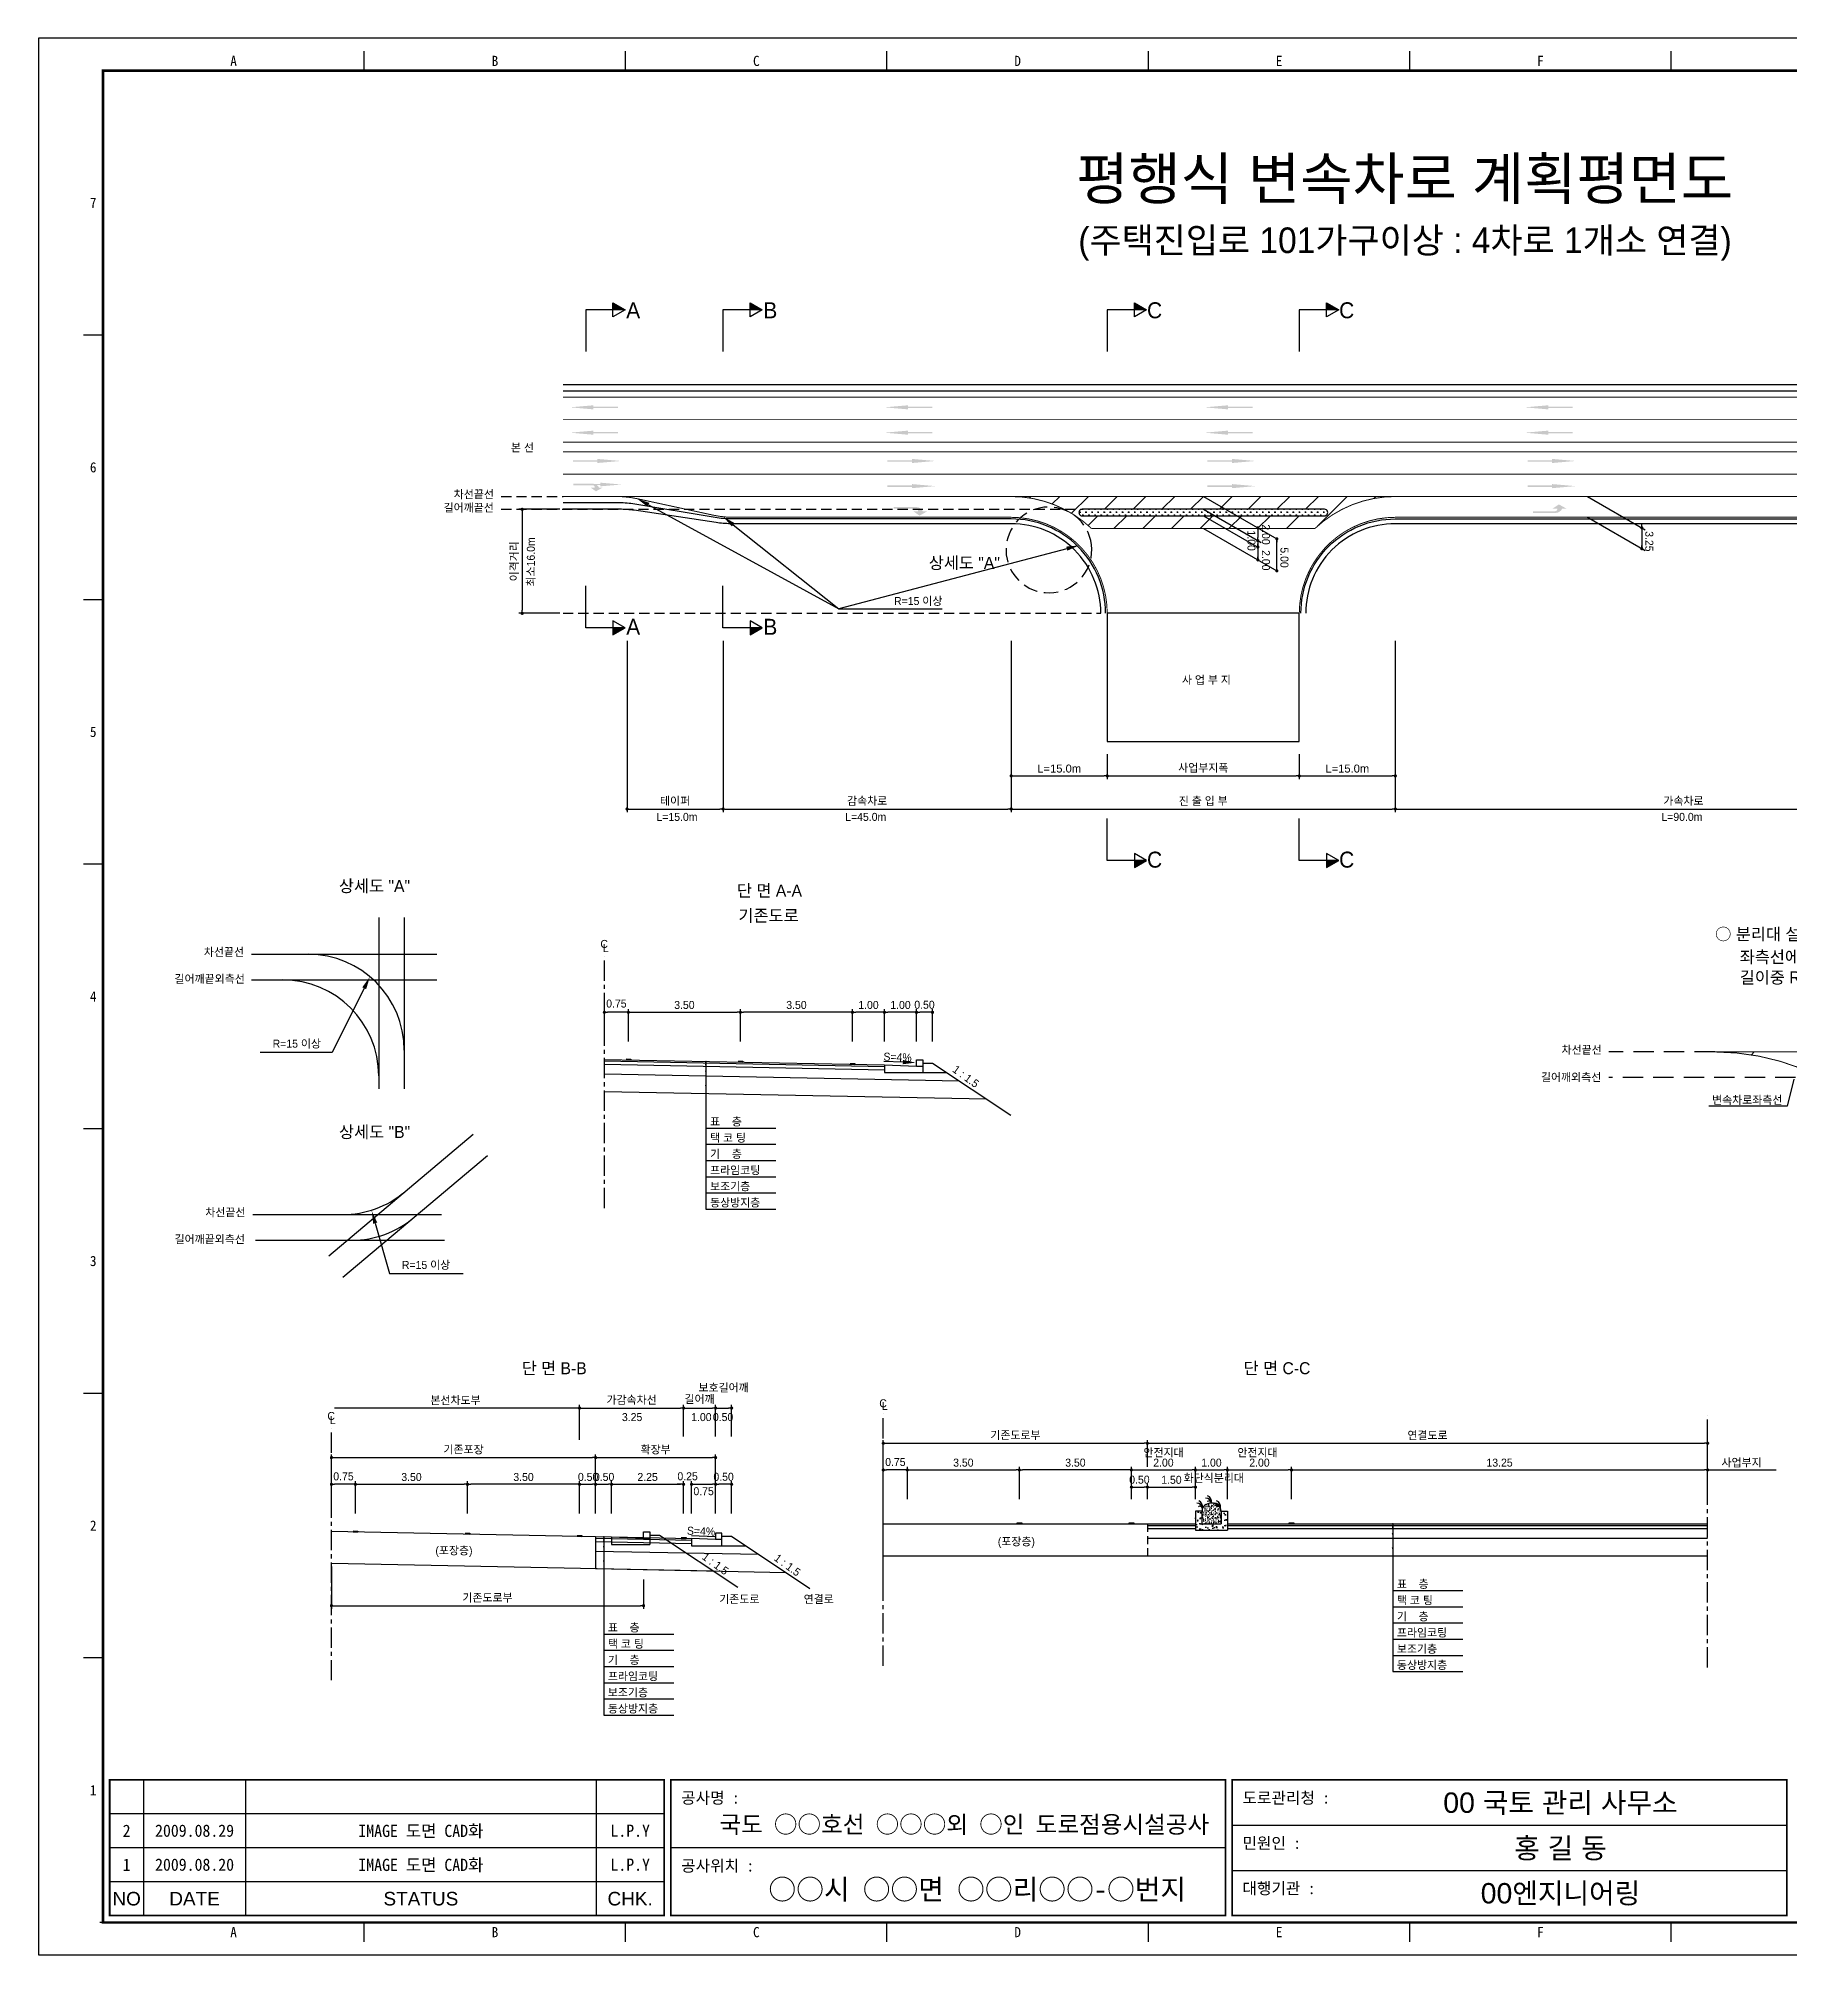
# Model space of a CAD drawing. Header units: millimetres. Extents: x 455 to 878, y -7 to 292.
# Drawn here: x 455 to 728.6, y -7.3 to 292.1 of the extents above; entities that cross this region are included whole.
import ezdxf
from ezdxf.enums import TextEntityAlignment as Align

# ---------------------------------------------------------------- set-up
doc = ezdxf.new("R2010")
doc.units = ezdxf.units.MM
doc.linetypes.add('CENTER', pattern=[50.8, 31.75, -6.35, 6.35, -6.35])
doc.linetypes.add('HIDDEN', pattern=[9.525, 6.35, -3.175])
for name, color, linetype in [('CC-GSTR-0004', 4, 'Continuous'), ('CM-LANE-0030', 30, 'Continuous'), ('CZ-DIMT-0002', 7, 'Continuous'), ('CZ-EXST-0002', 1, 'Continuous'), ('CZ-LIN1-0007', 7, 'Continuous'), ('CZ-LIN2-0003', 3, 'Continuous'), ('CZ-LINE-0001', 7, 'Continuous'), ('CZ-TEXT-BOX0', 7, 'Continuous'), ('TITLE', 7, 'Continuous')]:
    doc.layers.add(name, color=color, linetype=linetype)
doc.styles.add('견고딕', font='arial.ttf')
doc.styles.add('돋움', font='')
doc.styles.add('돋음체', font='')
doc.styles.get('돋움').set_extended_font_data('Dotum')
doc.styles.get('돋음체').set_extended_font_data('DotumChe')

# ---------------------------------------------------------------- blocks, each defined once
blk = doc.blocks.new('_Dot')
at = {"color": 0, "linetype": 'ByBlock', "lineweight": -2}
blk.add_line((-0.5, 0), (-1, 0), dxfattribs=at)
at = {"color": 0, "linetype": 'ByBlock', "const_width": 0.5}
blk.add_lwpolyline([(-0.25, 0, 1), (0.25, 0, 1)], format="xyb", close=True, dxfattribs=at)

msp = doc.modelspace()

# ---------------------------------------------------------------- hatches: boundary and pattern name
at = {"layer": 'CM-LANE-0030'}
h = msp.add_hatch(dxfattribs=at)
h.set_pattern_fill('ANSI31', color=256, style=0)
h.set_pattern_definition([(45, (-32.9812, 448.538), (-2.245064, 2.245064), [])])
h.paths.add_polyline_path([(654.41, 215.48, -0.191871), (666.96, 220.48), (606.96, 220.48, -0.191871), (619.51, 215.48)])
h.paths.add_polyline_path([(617.87, 217.48, 0.002096), (617.74, 217.58, -0.732581), (618.03, 218.48), (655.9, 218.48, -0.732581), (656.18, 217.58, 0.002096), (656.06, 217.48)], flags=16)
h = msp.add_hatch(dxfattribs=at)
h.set_pattern_fill('ANSI31', color=256, scale=2, style=0)
h.set_pattern_definition([(45, (-563.036, 589.813), (-4.490128, 4.490128), [])])
h.paths.add_polyline_path([(811.75, 123.71, -0.191871), (836.85, 133.71), (716.85, 133.71, -0.191871), (741.95, 123.71)])
h.paths.add_polyline_path([(738.67, 127.71, 0.002096), (738.41, 127.89, -0.732581), (738.99, 129.71), (814.72, 129.71, -0.732581), (815.29, 127.89, 0.002096), (815.04, 127.71)], flags=16)
at = {"layer": 'CZ-EXST-0002'}
h = msp.add_hatch(dxfattribs=at)
h.set_pattern_fill('AR-SAND', color=256, scale=0.01, style=0)
h.set_pattern_definition([(37.5, (-472.37458, 3542.83818), (-0.016000313, 0.489413237), [0, -0.38608, 0, -0.4318, 0, -0.41275]), (7.5, (-472.3746, 3542.8382), (0.44952328, 0.7168251), [0, -0.20828, 0, -0.34798, 0, -0.13335]), (327.5, (-472.687, 3542.83818), (0.79099237, 0.001437185), [0, -0.127, 0, -0.4572, 0, -0.5969]), (317.5, (-472.687, 3542.8382), (0.76355645, 0.22292932), [0, -0.0635, 0, -0.29972, 0, -0.3429])])
edge = h.paths.add_edge_path()
edge.add_ellipse((638.24, 61.99), major_axis=(-1.5, 0), ratio=0.829212, start_angle=180, end_angle=360)
edge.add_line((636.74, 61.99), (636.74, 59.99))
edge.add_line((636.74, 59.99), (639.74, 59.99))
edge.add_line((639.74, 59.99), (639.74, 61.99))
h = msp.add_hatch(dxfattribs=at)
h.set_pattern_fill('AR-CONC', color=256, scale=0.01, style=0)
h.set_pattern_definition([(50, (-472.3746, 3542.8382), (1.8218467, -0.15939086), [0.1905, -2.0955]), (355, (-472.3746, 3542.8382), (-0.3524283, 1.9105664), [0.1524, -1.6764]), (100.451, (-472.2228, 3542.8249), (1.469425, 1.7511669), [0.1619, -1.7809]), (46.1842, (-472.3746, 3543.3462), (2.7107904, -0.4204233), [0.28575, -3.14325]), (96.6356, (-472.1487, 3543.3111), (2.3740423, 2.4742556), [0.24285, -2.67135]), (351.184, (-472.3746, 3543.3462), (2.374046, 2.4742512), [0.2286, -2.5146]), (21, (-472.1206, 3543.2192), (1.5161488, -1.0226552), [0.1905, -2.0955]), (326, (-472.1206, 3543.2192), (0.6180203, 1.8418797), [0.1524, -1.6764]), (71.4514, (-471.9942, 3543.134), (2.1341649, 0.8192286), [0.1619, -1.7809]), (37.5, (-472.3746, 3542.8382), (0.03088603, 0.84555039), [0, -1.65608, 0, -1.7018, 0, -1.68275]), (7.5, (-472.3746, 3542.8382), (0.66819663, 1.00180575), [0, -0.97028, 0, -1.61798, 0, -0.64135]), (327.5, (-472.941, 3542.8382), (1.35590595, -0.05728744), [0, -0.635, 0, -1.9812, 0, -2.6289]), (317.5, (-473.195, 3542.8382), (1.4812918, 0.2542649), [0, -0.8255, 0, -1.31572, 0, -1.8669])])
h.paths.add_polyline_path([(640.74, 58.99), (640.74, 61.99), (639.74, 61.99), (639.74, 59.99), (636.74, 59.99), (636.74, 61.99), (635.74, 61.99), (635.74, 58.99)])
at = {"layer": 'CZ-LIN1-0007'}
for points in [[(541.72, 234.73), (541.72, 234.52), (545.54, 234.52), (545.54, 234.3), (541.72, 234.3), (541.72, 234.09), (538.07, 234.41)], [(590.84, 234.73), (590.84, 234.52), (594.66, 234.52), (594.66, 234.3), (590.84, 234.3), (590.84, 234.09), (587.19, 234.41)], [(640.84, 234.73), (640.84, 234.52), (644.66, 234.52), (644.66, 234.3), (640.84, 234.3), (640.84, 234.09), (637.19, 234.41)], [(690.84, 234.73), (690.84, 234.52), (694.66, 234.52), (694.66, 234.3), (690.84, 234.3), (690.84, 234.09), (687.19, 234.41)], [(541.72, 230.77), (541.72, 230.56), (545.54, 230.56), (545.54, 230.34), (541.72, 230.34), (541.72, 230.13), (538.07, 230.45)], [(590.84, 230.77), (590.84, 230.56), (594.66, 230.56), (594.66, 230.34), (590.84, 230.34), (590.84, 230.13), (587.19, 230.45)], [(640.84, 230.77), (640.84, 230.56), (644.66, 230.56), (644.66, 230.34), (640.84, 230.34), (640.84, 230.13), (637.19, 230.45)], [(690.84, 230.77), (690.84, 230.56), (694.66, 230.56), (694.66, 230.34), (690.84, 230.34), (690.84, 230.13), (687.19, 230.45)], [(542.32, 226.35), (542.32, 226.14), (538.5, 226.14), (538.5, 225.93), (542.32, 225.93), (542.32, 225.71), (545.97, 226.03)], [(591.45, 226.35), (591.45, 226.14), (587.62, 226.14), (587.62, 225.93), (591.45, 225.93), (591.45, 225.71), (595.1, 226.03)], [(641.45, 226.35), (641.45, 226.14), (637.62, 226.14), (637.62, 225.93), (641.45, 225.93), (641.45, 225.71), (645.1, 226.03)], [(691.45, 226.35), (691.45, 226.14), (687.62, 226.14), (687.62, 225.93), (691.45, 225.93), (691.45, 225.71), (695.1, 226.03)], [(541.68, 222.47, -0.267976), (542.59, 221.86), (543.14, 221.87), (542.11, 221.29), (541.28, 221.86), (541.89, 221.86, 0.504994), (541.62, 222.23), (538.57, 222.25), (538.57, 222.49)], [(542.81, 222.64), (542.81, 222.45), (539.38, 222.45), (539.38, 222.26), (542.81, 222.26), (542.81, 222.07), (546.08, 222.35)], [(591.45, 222.42), (591.45, 222.21), (587.62, 222.21), (587.62, 221.99), (591.45, 221.99), (591.45, 221.78), (595.1, 222.1)], [(641.45, 222.42), (641.45, 222.21), (637.62, 222.21), (637.62, 221.99), (641.45, 221.99), (641.45, 221.78), (645.1, 222.1)], [(691.45, 222.42), (691.45, 222.21), (687.62, 222.21), (687.62, 221.99), (691.45, 221.99), (691.45, 221.78), (695.1, 222.1)], [(592.17, 218.83, -0.267976), (593.19, 218.14), (593.82, 218.15), (592.65, 217.49), (591.71, 218.14), (592.4, 218.14, 0.504994), (592.09, 218.56), (588.63, 218.58), (588.63, 218.85)], [(692.01, 217.91, 0.267976), (693.04, 218.6), (693.67, 218.6), (692.5, 219.25), (691.55, 218.6), (692.25, 218.6, -0.504994), (691.94, 218.18), (688.47, 218.16), (688.47, 217.89)], [(547.55, 132.47), (547.55, 132.6), (546.8, 132.61), (546.8, 132.49)], [(565.05, 132.12), (565.05, 132.25), (564.3, 132.26), (564.3, 132.14)], [(582.55, 131.77), (582.55, 131.9), (581.8, 131.91), (581.8, 131.79)], [(608.62, 59.99), (608.62, 60.12), (607.87, 60.12), (607.87, 59.99)], [(626.12, 59.99), (626.12, 60.12), (625.37, 60.12), (625.37, 59.99)], [(651.12, 59.99), (651.12, 60.12), (650.37, 60.12), (650.37, 59.99)], [(504.92, 58.73), (504.92, 58.86), (504.17, 58.87), (504.17, 58.75)], [(522.42, 58.38), (522.42, 58.51), (521.67, 58.52), (521.67, 58.4)], [(539.92, 58.03), (539.92, 58.16), (539.17, 58.17), (539.17, 58.05)], [(556.17, 57.71), (556.17, 57.83), (555.42, 57.85), (555.42, 57.72)]]:
    msp.add_hatch(color=256, dxfattribs=at).paths.add_polyline_path(points)
at = {"layer": 'CZ-LIN2-0003'}
h = msp.add_hatch(dxfattribs=at)
h.set_pattern_fill('CROSS', color=256, scale=0.075, style=0)
h.set_pattern_definition([(0, (-32.9812, 448.53786), (0.47625, 0.47625), [0.238125, -0.714375]), (90, (-32.8621, 448.4188), (-0.47625, 0.47625), [0.238125, -0.714375])])
h.paths.add_polyline_path([(618.03, 218.48, 0.732581), (617.74, 217.58, -0.002096), (617.87, 217.48), (656.06, 217.48, -0.002096), (656.18, 217.58, 0.732581), (655.9, 218.48)])
at = {"layer": 'CZ-LINE-0001'}
for points in [[(544.76, 250.75), (544.76, 249.65), (546.67, 249.65)], [(566.18, 250.75), (566.18, 249.65), (568.09, 249.65)], [(626.2, 250.75), (626.2, 249.65), (628.11, 249.65)], [(656.2, 250.75), (656.2, 249.65), (658.11, 249.65)], [(546.67, 199.98), (544.76, 199.98), (544.76, 198.88)], [(568.09, 199.98), (566.18, 199.98), (566.18, 198.88)], [(628.11, 163.62), (626.2, 163.62), (626.2, 162.52)], [(658.11, 163.62), (656.2, 163.62), (656.2, 162.52)]]:
    msp.add_hatch(color=256, dxfattribs=at).paths.add_polyline_path(points)

# ---------------------------------------------------------------- linework, layer by layer
at = {"color": 0, "linetype": 'ByBlock', "lineweight": -2}
for p, q in [((705.46, 215.83), (705.46, 216.08)), ((645.49, 215.33), (645.49, 215.08)), ((645.49, 213.83), (645.49, 214.08)), ((645.49, 213.33), (645.49, 213.08)), ((645.49, 212.83), (645.49, 213.08)), ((648.45, 213.62), (648.45, 213.37)), ((705.46, 215.33), (705.46, 215.08)), ((705.46, 212.58), (705.46, 212.83)), ((645.49, 210.83), (645.49, 211.08)), ((648.45, 209.12), (648.45, 209.37)), ((539.29, 78.08), (539.04, 78.08))]:
    msp.add_line(p, q, dxfattribs=at)
at = {"color": 0, "linetype": 'ByBlock', "const_width": 0.25}
for points in [[(645.49, 215.45, 1), (645.49, 215.7, 1)], [(705.46, 215.45, 1), (705.46, 215.7, 1)], [(705.46, 215.7, 1), (705.46, 215.45, 1)], [(645.49, 213.45, 1), (645.49, 213.7, 1)], [(645.49, 213.7, 1), (645.49, 213.45, 1)], [(645.49, 212.7, 1), (645.49, 212.45, 1)], [(648.45, 213.75, 1), (648.45, 214, 1)], [(705.46, 212.45, 1), (705.46, 212.2, 1)], [(645.49, 210.7, 1), (645.49, 210.45, 1)], [(648.45, 209, 1), (648.45, 208.75, 1)], [(539.42, 78.08, 1), (539.67, 78.08, 1)]]:
    msp.add_lwpolyline(points, format="xyb", close=True, dxfattribs=at)
at = {"layer": 'CC-GSTR-0004'}
for p, q in [((536.96, 237.98), (796.96, 237.98)), ((536.96, 236.98), (796.96, 236.98)), ((592.17, 131.48), (592.17, 132.48)), ((592.17, 132.48), (593.17, 132.48)), ((593.17, 132.48), (593.17, 130.48)), ((587.17, 131.68), (587.17, 130.48)), ((587.17, 131.68), (592.17, 131.48)), ((587.17, 130.48), (593.17, 130.48)), ((592.17, 131.48), (593.17, 131.48))]:
    msp.add_line(p, q, dxfattribs=at)
for points in [[(621.71, 202.23, 0.414214), (606.96, 216.98), (563.21, 216.98), (563.21, 216.98, -0.041311), (560.74, 217.19), (560.74, 217.19), (548.19, 219.28, 0.041311), (545.72, 219.48), (536.96, 219.48)], [(652.21, 202.23, -0.414214), (666.96, 216.98), (756.34, 216.98), (756.34, 216.98, 0.020788), (757.59, 217.04), (757.59, 217.04), (786.34, 219.43), (786.34, 219.43, -0.020788), (787.59, 219.48), (796.96, 219.48)], [(620.96, 202.23, 0.414214), (606.96, 216.23), (563.08, 216.23, -0.03724), (560.86, 216.4), (548.07, 218.32, 0.03724), (545.84, 218.48), (536.96, 218.48)], [(796.96, 218.48), (787.53, 218.48, 0.018717), (786.4, 218.44), (757.52, 216.28, -0.018717), (756.4, 216.23), (666.96, 216.23, 0.414214), (652.96, 202.23)]]:
    msp.add_lwpolyline(points, format="xyb", dxfattribs=at)
msp.add_lwpolyline([(561.79, 57.54), (560.79, 57.54), (557.04, 57.69), (557.04, 56.54), (561.79, 56.54), (561.79, 58.54), (560.79, 58.54), (560.79, 57.54)], dxfattribs=at)
at = {"layer": 'CM-LANE-0030', "const_width": 0.15}
for points in [[(536.96, 228.98), (796.96, 228.98)], [(536.96, 227.48), (796.96, 227.48)]]:
    msp.add_lwpolyline(points, dxfattribs=at)
for points in [[(606.96, 220.48), (666.96, 220.48, 0.191871), (654.41, 215.48), (619.51, 215.48, 0.191871)], [(716.85, 133.71), (836.85, 133.71, 0.191871), (811.75, 123.71), (741.95, 123.71, 0.191871)]]:
    msp.add_lwpolyline(points, format="xyb", close=True, dxfattribs=at)
at = {"layer": 'CZ-EXST-0002'}
for p, q in [((508.17, 154.72), (508.17, 127.94)), ((512.16, 154.72), (512.16, 127.94)), ((488.28, 148.98), (517.23, 148.98)), ((488.28, 144.97), (517.23, 144.97)), ((500.38, 101.88), (522.93, 120.86)), ((502.59, 98.51), (525.19, 117.54)), ((488.51, 108.3), (517.99, 108.3)), ((488.92, 104.3), (518.47, 104.3)), ((586.99, 59.99), (628.24, 59.99)), ((500.79, 58.82), (544.54, 57.94)), ((544.54, 57.94), (544.54, 56.74)), ((544.54, 57.94), (549.54, 57.74)), ((549.54, 57.74), (549.54, 58.74)), ((549.54, 58.74), (550.54, 58.74)), ((549.54, 57.74), (550.54, 57.74)), ((550.54, 58.74), (550.54, 56.74)), ((550.54, 58.24), (552.04, 58.24)), ((552.04, 58.24), (564.25, 50.1)), ((544.54, 56.74), (550.54, 56.74)), ((586.99, 54.99), (628.24, 54.99)), ((500.79, 53.82), (560.47, 52.62))]:
    msp.add_line(p, q, dxfattribs=at)
at = {"layer": 'CZ-LIN1-0007'}
for p, q in [((546.8, 132.61), (547.55, 132.6)), ((546.8, 132.49), (547.55, 132.47)), ((547.55, 132.6), (547.55, 132.47)), ((564.3, 132.26), (565.05, 132.25)), ((564.3, 132.14), (565.05, 132.12)), ((565.05, 132.25), (565.05, 132.12)), ((581.8, 131.91), (582.55, 131.9)), ((581.8, 131.79), (582.55, 131.77)), ((582.55, 131.9), (582.55, 131.77)), ((607.87, 59.99), (607.87, 60.12)), ((607.87, 60.12), (608.62, 60.12)), ((608.62, 59.99), (607.87, 59.99)), ((608.62, 60.12), (608.62, 59.99)), ((625.37, 59.99), (625.37, 60.12)), ((625.37, 60.12), (626.12, 60.12)), ((626.12, 59.99), (625.37, 59.99)), ((626.12, 60.12), (626.12, 59.99)), ((650.37, 60.12), (651.12, 60.12)), ((650.37, 59.99), (650.37, 60.12)), ((651.12, 59.99), (650.37, 59.99)), ((651.12, 60.12), (651.12, 59.99)), ((504.17, 58.87), (504.92, 58.86)), ((504.17, 58.75), (504.92, 58.73)), ((504.92, 58.86), (504.92, 58.73)), ((521.67, 58.52), (522.42, 58.51)), ((521.67, 58.4), (522.42, 58.38)), ((522.42, 58.51), (522.42, 58.38)), ((539.17, 58.17), (539.92, 58.16)), ((539.17, 58.05), (539.92, 58.03)), ((539.92, 58.16), (539.92, 58.03)), ((555.42, 57.85), (556.17, 57.83)), ((555.42, 57.72), (556.17, 57.71)), ((556.17, 57.83), (556.17, 57.71))]:
    msp.add_line(p, q, dxfattribs=at)
at = {"layer": 'CZ-LIN1-0007', "const_width": 0.15}
for points in [[(536.96, 235.98), (796.96, 235.98)], [(576.16, 220.48), (606.96, 220.48)], [(666.96, 220.48), (726.96, 220.48)]]:
    msp.add_lwpolyline(points, dxfattribs=at)
at = {"layer": 'CZ-LIN1-0007', "linetype": 'HIDDEN', "const_width": 0.15}
for points in [[(536.96, 232.48), (796.96, 232.48)], [(536.96, 223.98), (796.96, 223.98)], [(545.36, 220.48), (576.16, 220.48)], [(726.96, 220.48), (786.96, 220.48)]]:
    msp.add_lwpolyline(points, dxfattribs=at)
at = {"layer": 'CZ-LIN1-0007', "const_width": 0.15}
for points in [[(621.96, 202.23, 0.414214), (606.96, 217.23), (563.57, 217.23, -0.053393), (560.39, 217.57), (560.39, 217.57), (548.53, 220.14), (548.53, 220.14, 0.053393), (545.36, 220.48), (545.36, 220.48), (536.96, 220.48)], [(796.96, 220.48), (787.77, 220.48, 0.026985), (786.16, 220.4), (786.16, 220.4), (757.77, 217.32, -0.026985), (756.15, 217.23), (666.96, 217.23, 0.414214), (651.96, 202.23)]]:
    msp.add_lwpolyline(points, format="xyb", dxfattribs=at)
at = {"layer": 'CZ-LIN2-0003'}
for p, q in [((543.42, 132.55), (587.17, 131.68)), ((543.42, 132.3), (587.17, 131.43)), ((543.42, 131.8), (587.17, 130.93)), ((593.17, 131.98), (594.67, 131.98)), ((594.67, 131.98), (606.88, 123.84)), ((543.42, 130.3), (598.85, 129.2)), ((593.17, 130.48), (596.92, 130.48)), ((543.42, 127.55), (603.1, 126.36)), ((628.24, 59.99), (635.74, 59.99)), ((635.74, 61.99), (635.74, 58.99)), ((636.74, 61.99), (635.74, 61.99)), ((636.74, 61.99), (636.74, 59.99)), ((636.74, 59.99), (639.74, 59.99)), ((639.74, 61.99), (639.74, 59.99)), ((639.74, 61.99), (640.74, 61.99)), ((640.74, 61.99), (640.74, 58.99)), ((640.74, 59.99), (715.74, 59.99)), ((542.04, 57.99), (542.04, 52.99)), ((542.04, 57.99), (557.04, 57.69)), ((542.04, 57.74), (557.04, 57.44)), ((542.04, 57.24), (557.04, 56.94)), ((561.79, 58.04), (563.29, 58.04)), ((563.29, 58.04), (575.5, 49.9)), ((628.24, 59.74), (635.74, 59.74)), ((628.24, 59.24), (635.74, 59.24)), ((628.24, 57.74), (715.74, 57.74)), ((635.74, 58.99), (640.74, 58.99)), ((640.74, 59.74), (715.74, 59.74)), ((640.74, 59.24), (715.74, 59.24)), ((542.04, 55.74), (567.51, 55.23)), ((561.79, 56.54), (565.54, 56.54)), ((628.24, 54.99), (715.74, 54.99)), ((542.04, 52.99), (571.76, 52.4))]:
    msp.add_line(p, q, dxfattribs=at)
msp.add_lwpolyline([(656.06, 217.48, -0.002096), (656.18, 217.58, 0.732581), (655.9, 218.48), (618.03, 218.48, 0.732581), (617.74, 217.58, -0.002096), (617.87, 217.48)], format="xyb", close=True, dxfattribs=at)
msp.add_lwpolyline([(651.96, 202.23), (621.96, 202.23), (621.96, 182.23), (651.96, 182.23)], close=True, dxfattribs=at)
for centre, radius, start, end in [((497.16, 133.98), 15, 0, 90), ((493.17, 129.97), 15, 0, 90), ((502.54, 123.3), 15, 270, 310.097), ((504, 119.3), 15, 270, 310.097), ((635.98, 62.33), 0.88, 7.8639, 92.7752), ((635.87, 62.67), 1, 347.1802, 67.3267), ((637.37, 63.12), 0.88, 7.8639, 92.7752), ((637.83, 63.09), 0.44, 19.771, 124.0366), ((637.26, 63.46), 1, 347.1802, 67.3267), ((638.77, 62.33), 0.88, 7.8639, 92.7752), ((638.66, 62.67), 1, 347.1802, 67.3267), ((636.44, 62.3), 0.44, 19.771, 124.0366), ((639.22, 62.3), 0.44, 19.771, 124.0366)]:
    msp.add_arc(centre, radius, start, end, dxfattribs=at)
msp.add_ellipse((638.24, 61.99), major_axis=(-1.5, 0), ratio=0.829212, start_param=3.141593, end_param=6.283185, dxfattribs=at)
at = {"layer": 'CZ-LINE-0001'}
for p, q in [((546.67, 249.65), (540.52, 249.65)), ((540.52, 249.65), (540.52, 243.11)), ((544.76, 248.55), (544.76, 250.75)), ((544.76, 250.75), (546.67, 249.65)), ((546.67, 249.65), (544.76, 248.55)), ((568.09, 249.65), (561.94, 249.65)), ((561.94, 249.65), (561.94, 243.11)), ((566.18, 248.55), (566.18, 250.75)), ((566.18, 250.75), (568.09, 249.65)), ((568.09, 249.65), (566.18, 248.55)), ((628.11, 249.65), (621.96, 249.65)), ((621.96, 249.65), (621.96, 243.11)), ((626.2, 248.55), (626.2, 250.75)), ((626.2, 250.75), (628.11, 249.65)), ((628.11, 249.65), (626.2, 248.55)), ((658.11, 249.65), (651.96, 249.65)), ((651.96, 249.65), (651.96, 243.11)), ((656.2, 248.55), (656.2, 250.75)), ((656.2, 250.75), (658.11, 249.65)), ((658.11, 249.65), (656.2, 248.55)), ((636.99, 220.48), (648.45, 213.87)), ((696.96, 220.48), (705.96, 215.29)), ((536.46, 218.48), (530.08, 218.48)), ((530.58, 217.98), (530.58, 202.73)), ((636.99, 218.48), (645.99, 213.29)), ((636.99, 217.48), (645.49, 212.58)), ((696.96, 217.23), (705.96, 212.04)), ((636.99, 215.48), (648.45, 208.87)), ((645.49, 215.08), (645.49, 214.08)), ((645.49, 213.08), (645.49, 210.58)), ((648.45, 208.87), (648.45, 213.87)), ((705.46, 215.08), (705.46, 212.08)), ((540.52, 199.98), (540.52, 206.52)), ((561.94, 199.98), (561.94, 206.52)), ((536.46, 202.23), (530.08, 202.23)), ((546.67, 199.98), (544.76, 201.08)), ((544.76, 201.08), (544.76, 198.88)), ((568.09, 199.98), (566.18, 201.08)), ((566.18, 201.08), (566.18, 198.88)), ((580.02, 202.95), (596.19, 202.95)), ((546.67, 199.98), (540.52, 199.98)), ((544.76, 198.88), (546.67, 199.98)), ((546.96, 197.93), (546.96, 171.16)), ((568.09, 199.98), (561.94, 199.98)), ((561.96, 197.93), (561.96, 171.16)), ((561.96, 197.93), (561.96, 171.16)), ((566.18, 198.88), (568.09, 199.98)), ((606.96, 197.93), (606.96, 171.16)), ((666.96, 197.93), (666.96, 171.16)), ((606.96, 180.21), (606.96, 171.16)), ((606.96, 180.21), (606.96, 176.33)), ((621.96, 180.21), (621.96, 176.33)), ((621.96, 180.21), (621.96, 176.33)), ((651.96, 180.21), (651.96, 176.33)), ((651.96, 180.21), (651.96, 176.33)), ((666.96, 180.21), (666.96, 176.33)), ((666.96, 180.21), (666.96, 171.16)), ((607.46, 176.83), (621.46, 176.83)), ((622.46, 176.83), (651.46, 176.83)), ((652.46, 176.83), (666.46, 176.83)), ((547.46, 171.66), (561.46, 171.66)), ((562.46, 171.66), (606.46, 171.66)), ((607.46, 171.66), (666.46, 171.66)), ((667.46, 171.66), (756.46, 171.66)), ((621.96, 163.62), (621.96, 170.16)), ((651.96, 163.62), (651.96, 170.16)), ((628.11, 163.62), (626.2, 164.72)), ((626.2, 164.72), (626.2, 162.52)), ((658.11, 163.62), (656.2, 164.72)), ((656.2, 164.72), (656.2, 162.52)), ((628.11, 163.62), (621.96, 163.62)), ((626.2, 162.52), (628.11, 163.62)), ((658.11, 163.62), (651.96, 163.62)), ((656.2, 162.52), (658.11, 163.62)), ((543.42, 135.35), (543.42, 140.4)), ((546.67, 139.9), (543.92, 139.9)), ((547.17, 135.35), (547.17, 140.4)), ((547.17, 135.35), (547.17, 140.4)), ((547.67, 139.9), (564.17, 139.9)), ((564.67, 135.35), (564.67, 140.4)), ((564.67, 135.35), (564.67, 140.4)), ((581.67, 139.9), (565.17, 139.9)), ((582.17, 135.35), (582.17, 140.4)), ((582.17, 135.35), (582.17, 140.4)), ((586.67, 139.9), (582.67, 139.9)), ((587.17, 135.35), (587.17, 140.4)), ((587.17, 135.35), (587.17, 140.4)), ((591.67, 139.9), (587.67, 139.9)), ((592.17, 135.35), (592.17, 140.4)), ((592.17, 137.79), (592.17, 140.4)), ((594.17, 139.9), (592.67, 139.9)), ((594.67, 135.35), (594.67, 140.4)), ((559.27, 132.24), (559.27, 109.15)), ((559.27, 121.81), (570.21, 121.81)), ((559.27, 119.28), (570.21, 119.28)), ((559.27, 116.75), (570.21, 116.75)), ((559.27, 114.22), (570.21, 114.22)), ((559.27, 111.69), (570.21, 111.69)), ((559.27, 109.15), (570.21, 109.15)), ((539.04, 78.08), (501.29, 78.08)), ((539.54, 73.11), (539.54, 78.58)), ((539.54, 73.61), (539.54, 78.58)), ((540.04, 78.08), (555.29, 78.08)), ((555.79, 73.61), (555.79, 78.58)), ((555.79, 73.61), (555.79, 78.58)), ((556.29, 78.08), (560.29, 78.08)), ((560.79, 73.61), (560.79, 78.58)), ((560.79, 73.61), (560.79, 78.58)), ((561.29, 78.08), (562.79, 78.08)), ((563.29, 73.61), (563.29, 78.58)), ((586.99, 68.9), (586.99, 73.07)), ((587.49, 72.57), (627.74, 72.57)), ((628.24, 68.9), (628.24, 73.07)), ((628.24, 68.9), (628.24, 73.07)), ((628.74, 72.57), (715.24, 72.57)), ((715.74, 68.9), (715.74, 73.07)), ((500.79, 66.66), (500.79, 70.84)), ((501.29, 70.34), (541.54, 70.34)), ((542.04, 66.66), (542.04, 70.84)), ((542.04, 66.66), (542.04, 70.84)), ((542.54, 70.34), (560.29, 70.34)), ((560.79, 66.66), (560.79, 70.84)), ((586.99, 48.82), (586.99, 69.22)), ((586.99, 63.85), (586.99, 68.9)), ((590.74, 63.85), (590.74, 68.9)), ((590.74, 63.85), (590.74, 68.9)), ((608.24, 63.85), (608.24, 68.9)), ((608.24, 63.85), (608.24, 68.9)), ((625.74, 63.85), (625.74, 68.9)), ((625.74, 63.85), (625.74, 68.9)), ((635.74, 63.85), (635.74, 68.9)), ((635.74, 63.85), (635.74, 68.9)), ((640.74, 63.85), (640.74, 68.9)), ((640.74, 63.85), (640.74, 68.9)), ((650.74, 63.85), (650.74, 68.9)), ((650.74, 63.85), (650.74, 68.9)), ((715.74, 63.85), (715.74, 68.9)), ((500.79, 61.61), (500.79, 66.66)), ((504.04, 66.16), (501.29, 66.16)), ((504.54, 61.61), (504.54, 66.66)), ((504.54, 61.61), (504.54, 66.66)), ((505.04, 66.16), (521.54, 66.16)), ((522.04, 61.61), (522.04, 66.66)), ((522.04, 61.61), (522.04, 66.66)), ((539.04, 66.16), (522.54, 66.16)), ((539.54, 61.61), (539.54, 66.66)), ((539.54, 61.61), (539.54, 66.66)), ((540.04, 66.16), (541.54, 66.16)), ((542.04, 61.61), (542.04, 66.66)), ((542.04, 61.61), (542.04, 66.66)), ((542.54, 66.16), (544.04, 66.16)), ((544.54, 61.61), (544.54, 66.66)), ((544.54, 61.61), (544.54, 66.66)), ((545.04, 66.16), (555.29, 66.16)), ((555.29, 66.16), (554.79, 66.16)), ((555.79, 61.61), (555.79, 66.66)), ((555.79, 61.61), (555.79, 66.66)), ((557.04, 61.61), (557.04, 66.66)), ((557.04, 61.61), (557.04, 66.66)), ((557.54, 66.16), (560.29, 66.16)), ((557.54, 66.16), (558.04, 66.16)), ((560.79, 64.05), (560.79, 66.66)), ((560.79, 61.61), (560.79, 66.66)), ((562.79, 66.16), (561.29, 66.16)), ((563.29, 61.61), (563.29, 66.66)), ((590.24, 68.4), (587.49, 68.4)), ((591.24, 68.4), (607.74, 68.4)), ((625.24, 68.4), (608.74, 68.4)), ((625.74, 63.85), (625.74, 66.22)), ((626.24, 68.4), (635.24, 68.4)), ((628.24, 63.85), (628.24, 66.22)), ((628.24, 63.85), (628.24, 66.22)), ((635.74, 63.85), (635.74, 66.22)), ((636.24, 68.4), (640.24, 68.4)), ((641.24, 68.4), (650.24, 68.4)), ((651.24, 68.4), (715.24, 68.4)), ((715.74, 68.4), (726.46, 68.4)), ((626.24, 65.72), (627.74, 65.72)), ((628.74, 65.72), (635.24, 65.72)), ((666.56, 59.99), (666.56, 36.91)), ((543.32, 57.97), (543.32, 30.1)), ((500.79, 53.32), (500.79, 46.7)), ((549.54, 51.31), (549.54, 46.7)), ((666.56, 49.57), (677.5, 49.57)), ((501.29, 47.2), (549.04, 47.2)), ((666.56, 47.04), (677.5, 47.04)), ((543.32, 42.76), (554.26, 42.76)), ((666.56, 44.5), (677.5, 44.5)), ((666.56, 41.97), (677.5, 41.97)), ((543.32, 40.23), (554.26, 40.23)), ((666.56, 39.44), (677.5, 39.44)), ((543.32, 37.7), (554.26, 37.7)), ((666.56, 36.91), (677.5, 36.91)), ((543.32, 35.17), (554.26, 35.17)), ((543.32, 32.63), (554.26, 32.63)), ((543.32, 30.1), (554.26, 30.1))]:
    msp.add_line(p, q, dxfattribs=at)
at = {"layer": 'CZ-LINE-0001', "linetype": 'HIDDEN', "ltscale": 0.25}
for p, q in [((527.3, 220.48), (536.96, 220.48)), ((527.3, 218.48), (618.03, 218.48)), ((536.96, 202.23), (620.96, 202.23))]:
    msp.add_line(p, q, dxfattribs=at)
at = {"layer": 'CZ-LINE-0001', "linetype": 'HIDDEN', "ltscale": 0.35}
msp.add_line((619.5, 212.93), (619.5, 212.93), dxfattribs=at)
at = {"layer": 'CZ-LINE-0001', "linetype": 'CENTER', "ltscale": 0.1}
for p, q in [((543.42, 109.28), (543.42, 148.66)), ((500.79, 35.54), (500.79, 74.92)), ((586.99, 37.78), (586.99, 77.16)), ((715.74, 37.53), (715.74, 76.91))]:
    msp.add_line(p, q, dxfattribs=at)
at = {"layer": 'CZ-LINE-0001', "linetype": 'HIDDEN', "ltscale": 0.5}
for p, q in [((716.85, 133.71), (700.33, 133.71)), ((738.99, 129.71), (700.33, 129.71))]:
    msp.add_line(p, q, dxfattribs=at)
at = {"layer": 'CZ-LINE-0001', "linetype": 'HIDDEN', "ltscale": 0.2}
msp.add_line((628.24, 59.99), (628.24, 54.99), dxfattribs=at)
at = {"layer": 'CZ-LINE-0001'}
for points in [[(550.29, 219.19), (580.02, 202.95)], [(563.54, 216.07), (580.02, 202.95)], [(615.64, 212.33), (580.02, 202.95)], [(505.91, 143.66), (500.91, 133.64), (489.67, 133.64)], [(590.05, 132.12), (587.05, 132.24)], [(729.19, 129.44), (728.14, 125.26), (715.91, 125.26)], [(507.63, 106.96), (509.86, 99.07), (521.36, 99.07)], [(560.68, 57.95), (557.04, 58.1)]]:
    msp.add_lwpolyline(points, dxfattribs=at)
at = {"layer": 'CZ-LINE-0001', "linetype": 'HIDDEN', "ltscale": 0.35}
msp.add_arc((612.85, 212.14), 6.7, 6.7667, 6.749, dxfattribs=at)
at = {"layer": 'CZ-LINE-0001', "linetype": 'ByBlock'}
for centre, start, end in [((559.27, 132.18), 0, 180), ((559.27, 132.18), 0, 180), ((559.27, 132.18), 180, 0), ((559.27, 132.18), 180, 0), ((559.27, 131.98), 0, 180), ((559.27, 131.98), 0, 180), ((559.27, 131.98), 180, 0), ((559.27, 131.98), 180, 0), ((559.27, 131.74), 0, 180), ((559.27, 131.74), 0, 180), ((559.27, 131.74), 180, 0), ((559.27, 131.74), 180, 0), ((559.27, 131.49), 0, 180), ((559.27, 131.49), 0, 180), ((559.27, 131.49), 180, 0), ((559.27, 131.49), 180, 0), ((559.27, 130.69), 0, 180), ((559.27, 130.69), 0, 180), ((559.27, 130.69), 180, 0), ((559.27, 130.69), 180, 0), ((559.27, 128.46), 0, 180), ((559.27, 128.46), 0, 180), ((559.27, 128.46), 180, 0), ((559.27, 128.46), 180, 0), ((666.56, 59.93), 0, 180), ((666.56, 59.93), 0, 180), ((666.56, 59.93), 180, 0), ((666.56, 59.93), 180, 0), ((666.55, 59.24), 0, 180), ((666.55, 59.24), 0, 180), ((666.55, 59.24), 180, 0), ((666.55, 59.24), 180, 0), ((666.55, 58.45), 0, 180), ((666.55, 58.45), 0, 180), ((666.55, 58.45), 180, 0), ((666.55, 58.45), 180, 0), ((666.56, 59.73), 0, 180), ((666.56, 59.73), 0, 180), ((666.56, 59.73), 180, 0), ((666.56, 59.73), 180, 0), ((666.56, 59.49), 0, 180), ((666.56, 59.49), 0, 180), ((666.56, 59.49), 180, 0), ((666.56, 59.49), 180, 0), ((666.55, 56.21), 0, 180), ((666.55, 56.21), 0, 180), ((666.55, 56.21), 180, 0), ((666.55, 56.21), 180, 0)]:
    msp.add_arc(centre, 0.0625, start, end, dxfattribs=at)
at = {"layer": 'CZ-LINE-0001'}
for centre, start, end in [((543.32, 57.91), 0, 180), ((543.32, 57.91), 0, 180), ((543.32, 57.91), 180, 0), ((543.32, 57.91), 180, 0), ((543.32, 57.7), 0, 180), ((543.32, 57.7), 0, 180), ((543.32, 57.7), 180, 0), ((543.32, 57.7), 180, 0), ((543.32, 57.47), 0, 180), ((543.32, 57.47), 0, 180), ((543.32, 57.47), 180, 0), ((543.32, 57.47), 180, 0), ((543.32, 57.22), 0, 180), ((543.32, 57.22), 0, 180), ((543.32, 57.22), 180, 0), ((543.32, 57.22), 180, 0), ((543.32, 56.42), 0, 180), ((543.32, 56.42), 0, 180), ((543.32, 56.42), 180, 0), ((543.32, 56.42), 180, 0), ((543.32, 54.18), 0, 180), ((543.32, 54.18), 0, 180), ((543.32, 54.18), 180, 0), ((543.32, 54.18), 180, 0)]:
    msp.add_arc(centre, 0.0625, start, end, dxfattribs=at)
for points in [[(550.13, 218.89), (548.53, 220.14), (550.45, 219.48)], [(563.33, 215.81), (561.97, 217.32), (563.75, 216.33)], [(615.55, 212.65), (617.57, 212.84), (615.72, 212.01)], [(505.61, 143.81), (506.8, 145.45), (506.21, 143.51)], [(590.06, 132.45), (592.05, 132.04), (590.03, 131.79)], [(507.31, 106.87), (507.08, 108.88), (507.95, 107.05)]]:
    msp.add_solid(points, dxfattribs=at)
at = {"layer": 'TITLE', "color": 7, "linetype": 'Continuous'}
for p, q in [((505.91, 287.02), (505.91, 290.04)), ((546.74, 287.02), (546.74, 290.04)), ((587.56, 287.02), (587.56, 290.04)), ((628.39, 287.02), (628.39, 290.04)), ((669.21, 287.02), (669.21, 290.04)), ((710.04, 287.02), (710.04, 290.04)), ((465.09, 245.69), (462.06, 245.69)), ((465.09, 204.36), (462.06, 204.36)), ((465.09, 163.03), (462.06, 163.03)), ((465.09, 121.7), (462.06, 121.7)), ((465.09, 80.37), (462.06, 80.37)), ((465.09, 39.04), (462.06, 39.04)), ((505.91, -5.31), (505.91, -2.29)), ((546.74, -5.31), (546.74, -2.29)), ((587.56, -5.31), (587.56, -2.29)), ((628.39, -5.31), (628.39, -2.29)), ((669.21, -5.31), (669.21, -2.29)), ((710.04, -5.31), (710.04, -2.29))]:
    msp.add_line(p, q, dxfattribs=at)
at = {"layer": 'TITLE', "ltscale": 150}
for p, q in [((471.46, 20), (471.46, -1.22)), ((487.37, 20), (487.37, -1.22)), ((542.15, 20), (542.15, -1.22)), ((552.76, 14.69), (466.15, 14.69)), ((641.49, 12.92), (728.1, 12.92)), ((552.76, 9.39), (466.15, 9.39)), ((640.43, 9.39), (553.82, 9.39)), ((552.76, 4.08), (466.15, 4.08)), ((641.49, 5.85), (728.1, 5.85))]:
    msp.add_line(p, q, dxfattribs=at)
at = {"layer": 'TITLE'}
msp.add_line((873.45, -2.29), (464.59, -2.29), dxfattribs=at)
msp.add_lwpolyline([(455.01, -7.32), (878.37, -7.32), (878.37, 292.06), (455.01, 292.06)], close=True, dxfattribs=at)
at = {"layer": 'TITLE', "linetype": 'Continuous', "const_width": 0.403}
msp.add_lwpolyline([(465.09, -2.29), (465.09, 287.02), (873.33, 287.02), (873.33, -2.29)], close=True, dxfattribs=at)
at = {"layer": 'TITLE', "ltscale": 150, "const_width": 0.265}
for points in [[(466.15, 20), (552.76, 20), (552.76, -1.22), (466.15, -1.22)], [(553.82, 20), (640.43, 20), (640.43, -1.22), (553.82, -1.22)], [(728.1, -1.22), (641.49, -1.22), (641.49, 20), (728.1, 20)]]:
    msp.add_lwpolyline(points, close=True, dxfattribs=at)

# ---------------------------------------------------------------- block references
at = {"layer": 'CZ-LINE-0001', "xscale": 0.5, "yscale": 0.5, "zscale": 0.5}
for p, rotation in [((530.58, 218.48), 90), ((530.58, 202.23), 270), ((606.96, 176.83), 180), ((621.96, 176.83), 180), ((651.96, 176.83), 180), ((546.96, 171.66), 180), ((561.96, 171.66), 180), ((606.96, 171.66), 180), ((666.96, 171.66), 180), ((543.42, 139.9), 180), ((547.17, 139.9), 180), ((564.67, 139.9), 180), ((582.17, 139.9), 180), ((587.17, 139.9), 180), ((592.17, 139.9), 180), ((539.54, 78.08), 180), ((555.79, 78.08), 180), ((560.79, 78.08), 180), ((586.99, 72.57), 180), ((628.24, 72.57), 180), ((500.79, 70.34), 180), ((542.04, 70.34), 180), ((500.79, 66.16), 180), ((504.54, 66.16), 180), ((522.04, 66.16), 180), ((539.54, 66.16), 180), ((542.04, 66.16), 180), ((544.54, 66.16), 180), ((557.04, 66.16), 180), ((557.04, 66.16), 180), ((560.79, 66.16), 180), ((586.99, 68.4), 180), ((590.74, 68.4), 180), ((608.24, 68.4), 180), ((625.74, 68.4), 180), ((625.74, 65.72), 180), ((628.24, 65.72), 180), ((635.74, 68.4), 180), ((640.74, 68.4), 180), ((650.74, 68.4), 180), ((500.79, 47.2), 180)]:
    msp.add_blockref('_Dot', p, dxfattribs=dict(at, rotation=rotation))
for p in [(621.96, 176.83), (651.96, 176.83), (666.96, 176.83), (561.96, 171.66), (606.96, 171.66), (666.96, 171.66), (547.17, 139.9), (564.67, 139.9), (582.17, 139.9), (587.17, 139.9), (592.17, 139.9), (594.67, 139.9), (555.79, 78.08), (560.79, 78.08), (563.29, 78.08), (628.24, 72.57), (715.74, 72.57), (542.04, 70.34), (560.79, 70.34), (504.54, 66.16), (522.04, 66.16), (539.54, 66.16), (542.04, 66.16), (544.54, 66.16), (555.79, 66.16), (555.79, 66.16), (560.79, 66.16), (563.29, 66.16), (590.74, 68.4), (608.24, 68.4), (625.74, 68.4), (628.24, 65.72), (635.74, 68.4), (635.74, 65.72), (640.74, 68.4), (650.74, 68.4), (715.74, 68.4), (549.54, 47.2)]:
    msp.add_blockref('_Dot', p, dxfattribs=at)

# ---------------------------------------------------------------- texts
at = {"layer": 'CZ-DIMT-0002', "style": '돋움'}
for s, height, p in [('A', 2.5, (547.92, 249.57)), ('B', 2.5, (569.34, 249.57)), ('C', 2.5, (629.36, 249.57)), ('C', 2.5, (659.36, 249.57)), ('본 선', 1.25, (530.62, 228.12)), ('차선끝선', 1.25, (523.03, 220.82)), ('길어깨끝선', 1.25, (522.23, 218.73)), ('상세도 "A"', 1.875, (599.64, 210.11)), ('R=15 이상', 1.25, (592.44, 204.15)), ('A', 2.5, (547.92, 200.12)), ('B', 2.5, (569.34, 200.12)), ('사 업 부 지', 1.25, (637.45, 191.82)), ('L=15.0m', 1.25, (554.76, 170.43)), ('L=45.0m', 1.25, (584.24, 170.43)), ('L=90.0m', 1.25, (711.72, 170.43)), ('C', 2.5, (629.36, 163.75)), ('C', 2.5, (659.36, 163.75)), ('차선끝선', 1.25, (484.01, 149.32)), ('C', 1.25, (543.39, 150.58)), ('L', 1.25, (543.65, 149.93)), ('길어깨끝외측선', 1.25, (481.77, 145.12)), ('R=15 이상', 1.25, (495.38, 135)), ('차선끝선', 1.25, (696.06, 134.04)), ('차선끝선', 1.25, (484.23, 108.64)), ('길어깨끝외측선', 1.25, (481.78, 104.45)), ('R=15 이상', 1.25, (515.57, 100.43)), ('C', 1.25, (586.95, 78.82)), ('L', 1.25, (587.22, 78.42)), ('C', 1.25, (500.75, 76.84)), ('L', 1.25, (501.01, 76.19))]:
    msp.add_text(s, height=height, dxfattribs=at).set_placement(p, align=Align.MIDDLE_CENTER)
msp.add_text('최소16.0m', height=1.25, rotation=90, dxfattribs=at).set_placement((532.56, 206.42))
for s, p in [('○ 분리대 설치길이는 접속되는 도로의 길어깨외측선과 변속차로의', (716.9, 152.11)), ('좌측선에서 0.5m만큼 평행 이동한 선이 교차하는 지점까지의', (720.75, 148.55)), ('길이중 R=0.5로 마감되는 부분까지로 한다.', (720.75, 145.35))]:
    msp.add_text(s, height=1.875, dxfattribs=at).set_placement(p, align=Align.MIDDLE_LEFT)
for s, rotation, p in [('S=4%', 357.7094, (589.22, 132.9)), ('1 : 1.5', 323.8881, (599.88, 129.87)), ('S=4%', 357.7094, (558.52, 58.84)), ('1 : 1.5', 323.8881, (560.76, 53.75)), ('1 : 1.5', 323.8881, (572.01, 53.55))]:
    msp.add_text(s, height=1.25, rotation=rotation, dxfattribs=at).set_placement(p, align=Align.MIDDLE_CENTER)
for s, p in [('길어깨외측선', (689.71, 129.13)), ('변속차로좌측선', (716.44, 125.58)), ('표    층', (559.93, 122.2)), ('택 코 팅', (559.93, 119.67)), ('기    층', (559.93, 117.14)), ('프라임코팅', (559.93, 114.61)), ('보조기층', (559.93, 112.08)), ('동상방지층', (559.93, 109.54)), ('3.25', (546.16, 76.04)), ('1.00', (556.98, 76.04)), ('0.50', (560.37, 76.04)), ('안전지대', (627.62, 70.5)), ('안전지대', (642.29, 70.5)), ('사업부지', (717.9, 68.93)), ('화단식분리대', (633.89, 66.52)), ('(포장층)', (604.87, 56.61)), ('(포장층)', (517.03, 55.2)), ('표    층', (667.21, 49.96)), ('기존도로', (561.36, 47.6)), ('연결로', (574.55, 47.6)), ('택 코 팅', (667.21, 47.42)), ('기    층', (667.21, 44.89)), ('표    층', (543.97, 43.15)), ('택 코 팅', (543.97, 40.62)), ('프라임코팅', (667.21, 42.36)), ('기    층', (543.97, 38.09)), ('보조기층', (667.21, 39.83)), ('프라임코팅', (543.97, 35.56)), ('동상방지층', (667.21, 37.3)), ('보조기층', (543.97, 33.02)), ('동상방지층', (543.97, 30.49))]:
    msp.add_text(s, height=1.25, dxfattribs=at).set_placement(p)
at = {"layer": 'CZ-DIMT-0002', "char_height": 1.25, "attachment_point": 5, "rotation": 270, "style": '돋움'}
for s, insert in [('\\A1;2.00', (646.74, 214.54)), ('1.00', (644.48, 213.58)), ('3.25', (706.62, 213.47)), ('2.00', (646.74, 210.51)), ('5.00', (649.63, 210.94))]:
    msp.add_mtext(s, dxfattribs=dict(at, insert=insert))
at = {"layer": 'CZ-DIMT-0002', "insert": (520.17, 79.22), "char_height": 1.25, "attachment_point": 5, "style": '돋움'}
msp.add_mtext('본선차도부', dxfattribs=at)
at = {"layer": 'CZ-LINE-0001', "insert": (529.39, 210.36), "char_height": 1.25, "attachment_point": 5, "rotation": 90, "style": '돋움'}
msp.add_mtext('\\A1;이격거리', dxfattribs=at)
at = {"layer": 'CZ-LINE-0001', "char_height": 1.25, "attachment_point": 5, "style": '돋움'}
for s, insert in [('\\A1;{\\fArial|b0|i0|c0|p32;L=15.0m}', (614.46, 177.97)), ('\\A1;사업부지폭', (636.96, 178.03)), ('\\A1;{\\fArial|b0|i0|c0|p32;L=15.0m}', (659.46, 177.97)), ('\\A1;테이퍼', (554.46, 172.85)), ('\\A1;감속차로', (584.46, 172.86)), ('\\A1;진 출 입 부', (636.96, 172.85)), ('\\A1;가속차로', (711.96, 172.86)), ('\\A1;0.75', (545.3, 141.26)), ('\\A1;3.50', (555.92, 141.04)), ('\\A1;3.50', (573.42, 141.04)), ('\\A1;1.00', (584.67, 141.04)), ('\\A1;1.00', (589.67, 141.04)), ('\\A1;0.50', (593.42, 141.07)), ('\\A1;보호길어깨', (562.04, 81.2)), ('\\A1;가감속차선', (547.67, 79.28)), ('\\A1;길어깨', (558.29, 79.4)), ('\\A1;기존포장', (521.42, 71.53)), ('\\A1;확장부', (551.42, 71.53)), ('\\A1;기존도로부', (607.62, 73.77)), ('\\A1;연결도로', (671.99, 73.76)), ('\\A1;0.75', (588.87, 69.64)), ('\\A1;3.50', (599.49, 69.54)), ('\\A1;3.50', (616.99, 69.54)), ('\\A1;2.00', (630.74, 69.54)), ('\\A1;1.00', (638.24, 69.54)), ('\\A1;2.00', (645.74, 69.54)), ('\\A1;13.25', (683.24, 69.54)), ('\\A1;0.75', (502.67, 67.4)), ('\\A1;3.50', (513.29, 67.3)), ('\\A1;3.50', (530.79, 67.3)), ('\\A1;0.50', (540.88, 67.31)), ('\\A1;0.50', (543.38, 67.31)), ('\\A1;2.25', (550.17, 67.3)), ('\\A1;0.25', (556.42, 67.41)), ('\\A1;0.50', (562.04, 67.33)), ('\\A1;0.50', (626.99, 66.88)), ('\\A1;1.50', (631.99, 66.86)), ('\\A1;0.75', (558.92, 65.08)), ('\\A1;기존도로부', (525.17, 48.39))]:
    msp.add_mtext(s, dxfattribs=dict(at, insert=insert))
at = {"layer": 'CZ-TEXT-BOX0', "style": '돋움'}
for s, p in [('상세도 "A"', (507.51, 159.63)), ('단 면 A-A', (569.21, 158.91)), ('기존도로', (569.06, 155.01)), ('상세도 "B"', (507.53, 121.21)), ('단 면 B-B', (535.58, 84.3)), ('단 면 C-C', (648.48, 84.3))]:
    msp.add_text(s, height=1.875, dxfattribs=at).set_placement(p, align=Align.MIDDLE_CENTER)
at = {"layer": 'TITLE', "color": 3, "linetype": 'Continuous', "style": '돋음체'}
for s, p in [('A', (485.5, 288.53)), ('B', (526.33, 288.53)), ('C', (567.15, 288.53)), ('D', (607.97, 288.53)), ('E', (648.8, 288.53)), ('F', (689.62, 288.53)), ('7', (463.58, 266.36)), ('6', (463.58, 225.03)), ('5', (463.58, 183.7)), ('4', (463.58, 142.37)), ('3', (463.58, 101.04)), ('2', (463.58, 59.71)), ('1', (463.58, 18.38)), ('C', (567.15, -3.8)), ('A', (485.5, -3.8)), ('B', (526.33, -3.8)), ('D', (607.97, -3.8)), ('E', (648.8, -3.8)), ('F', (689.62, -3.8))]:
    msp.add_text(s, height=1.59, dxfattribs=at).set_placement(p, align=Align.MIDDLE)
at = {"layer": 'TITLE', "style": '돋움'}
for s, height, p in [('평행식 변속차로 계획평면도', 6.5, (668.42, 270.14)), ('(주택진입로 101가구이상 : 4차로 1개소 연결)', 4, (668.47, 260.51))]:
    msp.add_text(s, height=height, dxfattribs=at).set_placement(p, align=Align.MIDDLE_CENTER)
at = {"layer": 'TITLE', "style": '돋음체'}
for s, p in [('공사명 : ', (555.41, 16.28)), ('도로관리청 :', (643.08, 16.28)), ('민원인 :', (643.08, 9.21)), ('공사위치 :', (555.41, 5.67)), ('대행기관 :', (643.08, 2.14))]:
    msp.add_text(s, height=1.804, dxfattribs=at).set_placement(p)
at = {"layer": 'TITLE', "color": 7, "linetype": 'Continuous'}
for s, height, style, p in [('00 국토 관리 사무소', 3.1832, '견고딕', (692.75, 16.46)), ('국도 ○○호선 ○○○외 ○인 도로점용시설공사', 2.7, '돋음체', (599.63, 13.07)), ('홍 길 동', 3.183, '견고딕', (692.75, 9.39)), ('○○시 ○○면 ○○리○○-○번지', 3.1832, '돋음체', (601.65, 2.91)), ('00엔지니어링', 3.183, '견고딕', (692.75, 2.31))]:
    msp.add_text(s, height=height, dxfattribs=dict(at, style=style)).set_placement(p, align=Align.MIDDLE)
at = {"layer": 'TITLE', "color": 1, "linetype": 'Continuous', "style": '돋음체'}
msp.add_text('2', height=1.91, dxfattribs=at).set_placement((468.8, 12.04), align=Align.MIDDLE)
at = {"layer": 'TITLE', "linetype": 'Continuous'}
for s, height, style, p in [('2009.08.29', 1.91, '돋음체', (479.41, 12.04)), ('L.P.Y', 1.91, '돋음체', (547.45, 12.04)), ('1', 1.91, '돋음체', (468.8, 6.73)), ('2009.08.20', 1.91, '돋음체', (479.41, 6.73)), ('L.P.Y', 1.91, '돋음체', (547.45, 6.73)), ('NO', 2.122, '견고딕', (468.8, 1.43)), ('DATE', 2.122, '견고딕', (479.41, 1.43)), ('STATUS', 2.122, '견고딕', (514.76, 1.43)), ('CHK.', 2.122, '견고딕', (547.45, 1.43))]:
    msp.add_text(s, height=height, dxfattribs=dict(at, style=style)).set_placement(p, align=Align.MIDDLE)
at = {"layer": 'TITLE', "style": '돋음체'}
for p in [(514.76, 12.04), (514.76, 6.73)]:
    msp.add_text('IMAGE 도면 CAD화', height=1.9099, dxfattribs=at).set_placement(p, align=Align.MIDDLE)

doc.saveas('drawing.dxf')
